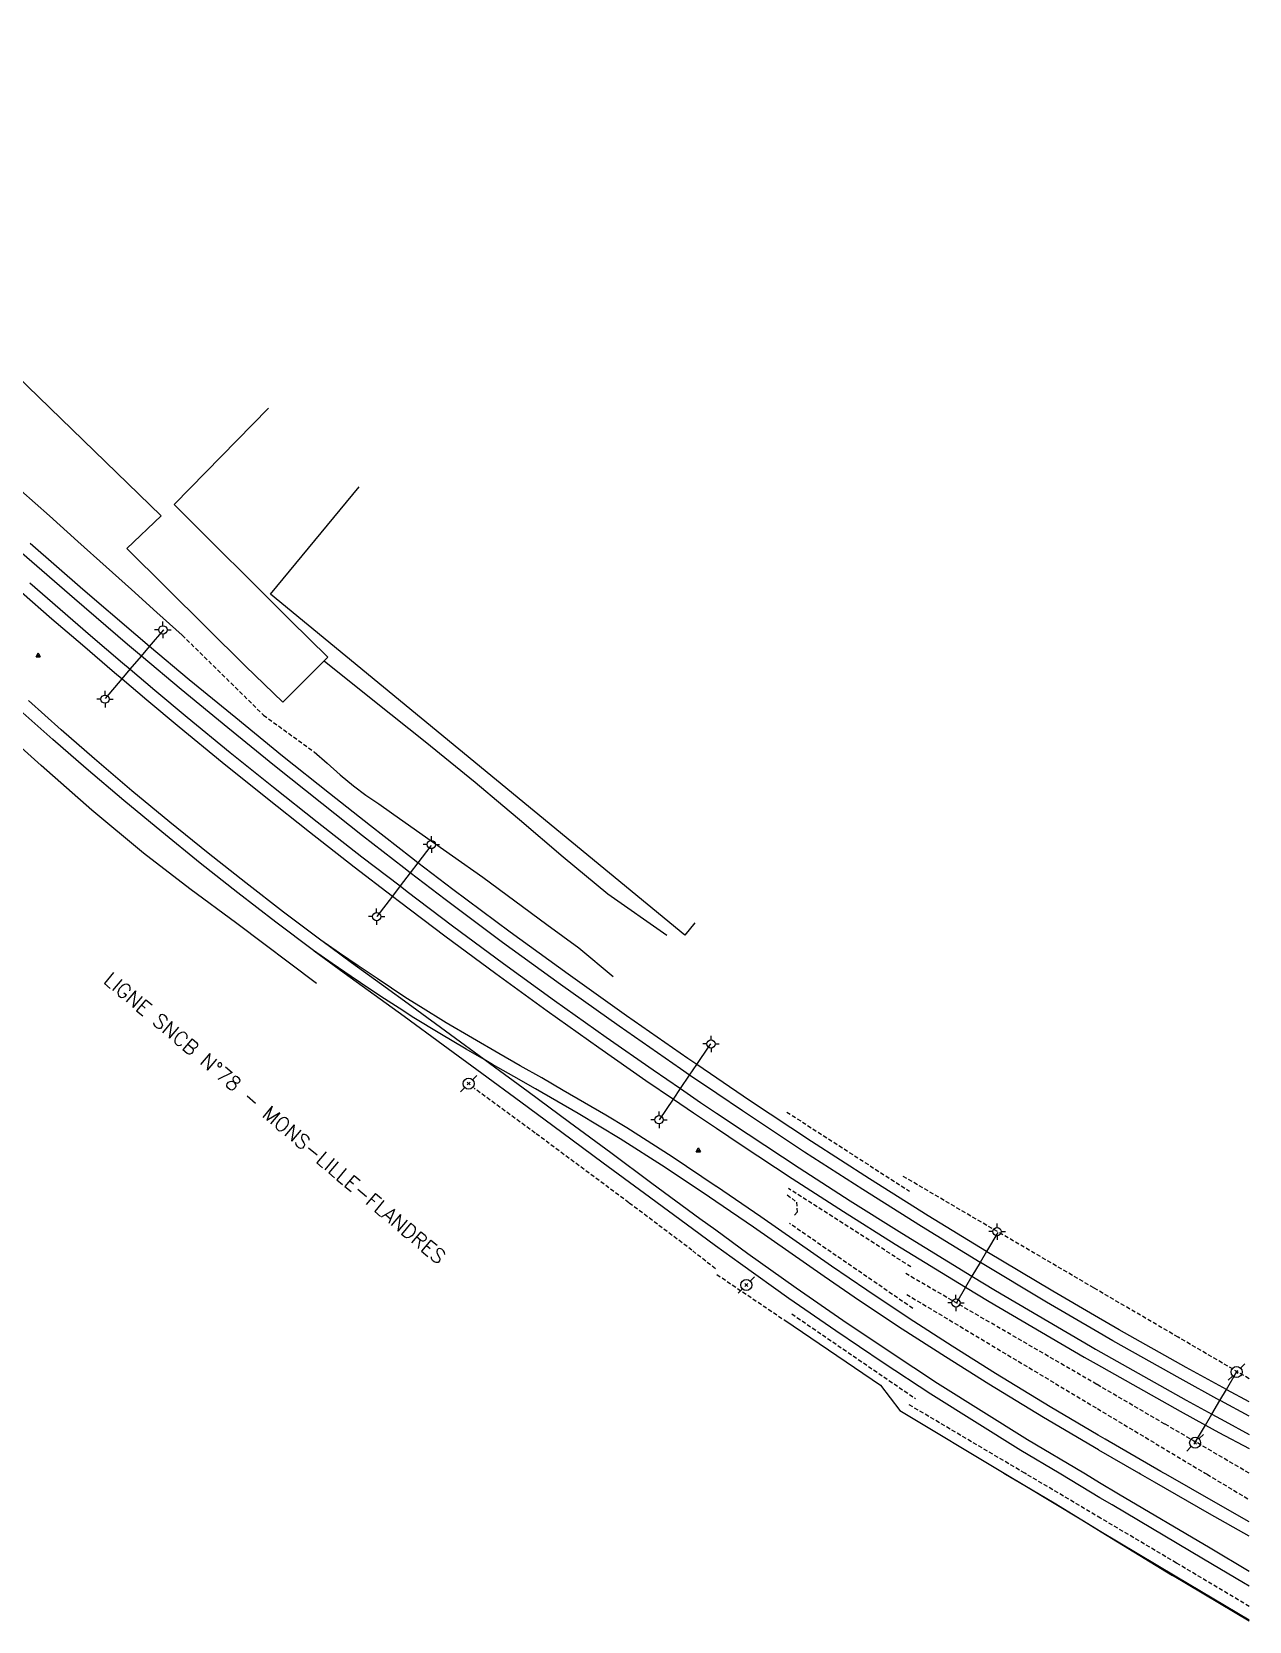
# Model space of a CAD drawing. Header units: millimetres. Extents: x 79000 to 80000, y 145084 to 146000.
# Drawn here: x 79852.6 to 80000, y 145653.1 to 145845.5 of the extents above; entities that cross this region are included whole.
import ezdxf
from ezdxf.enums import TextEntityAlignment as Align

# ---------------------------------------------------------------- set-up
doc = ezdxf.new("R2010")
doc.units = ezdxf.units.MM
doc.linetypes.add('DASHED', pattern=[0.75, 0.5, -0.25])
doc.layers.get('0').update_dxf_attribs({"linetype": 'CONTINUOUS'})
for name, color, linetype in [('W0010', 4, 'CONTINUOUS'), ('W0104', 1, 'CONTINUOUS'), ('W0112', 1, 'DASHED'), ('W0120', 7, 'CONTINUOUS'), ('W0211', 2, 'CONTINUOUS'), ('W0214', 2, 'CONTINUOUS'), ('W0473', 7, 'CONTINUOUS'), ('W0610', 7, 'CONTINUOUS'), ('W0611', 7, 'CONTINUOUS'), ('W0700', 7, 'CONTINUOUS'), ('W0850', 7, 'CONTINUOUS'), ('W0989', 7, 'CONTINUOUS')]:
    doc.layers.add(name, color=color, linetype=linetype)
doc.styles.get("Standard").update_dxf_attribs({"font": 'romans.shx', "width": 0.85})

# ---------------------------------------------------------------- blocks, each defined once
blk = doc.blocks.new('croix')
for p, q in [((-3, 0), (3, 0)), ((0, -3), (0, 3))]:
    blk.add_line(p, q)
blk = doc.blocks.new('T818')
at = {"color": 16, "linetype": 'Continuous', "xscale": 0.0001666666666666667, "yscale": 0.0001666666666666667}
blk.add_blockref('croix', (0, 0), dxfattribs=at)
blk = doc.blocks.new('T610')
for p, q in [((-0.500001, 0), (-1.000002, 0)), ((0, 0.500001), (0, 1.000002)), ((0.500001, 0), (1.000002, 0)), ((0, -0.500001), (0, -1.000002))]:
    blk.add_line(p, q)
blk.add_ellipse((0, 0), major_axis=(-0.353554, 0.353554), ratio=1, start_param=3.926990817, end_param=10.2101761242)
blk = doc.blocks.new('T473')
for p, q in [((-0.166667, 0.166667), (0.166667, -0.166667)), ((-0.166667, -0.166667), (0.166667, 0.166667)), ((0.500001, 0.500001), (1.000002, 1.000002)), ((-1.000002, -1.000002), (-0.500001, -0.500001))]:
    blk.add_line(p, q)
blk.add_ellipse((0, 0), major_axis=(0.471405, 0.471405), ratio=1, start_param=5.4977871438, end_param=11.780972451)
blk = doc.blocks.new('T850')
for p, q in [((-0.25, -0.15), (0, 0.32)), ((0, 0.32), (0.25, -0.15)), ((-0.25, -0.15), (0.25, -0.15))]:
    blk.add_line(p, q)
for major_axis in [(-0.106, 0.106), (-0.0354, 0.0354), (-0.0236, 0.0236)]:
    blk.add_ellipse((0, 0), major_axis=major_axis, ratio=1, start_param=3.926991, end_param=10.210176)

msp = doc.modelspace()

# ---------------------------------------------------------------- linework, layer by layer
at = {"layer": 'W0010'}
for points in [[(79943.77, 145689.52), (79955.37, 145681.66), (79957.68, 145678.59), (79970.32, 145671)], [(79970.32, 145671), (79970.54, 145670.87)], [(79970.54, 145670.87), (79972.81, 145669.51), (79979.73, 145665.35), (79982.05, 145663.95), (79991.03, 145658.56)], [(79991.03, 145658.56), (80000, 145653.23)]]:
    msp.add_lwpolyline(points, dxfattribs=at)
at = {"layer": 'W0104'}
for points in [[(79882.98, 145764.38), (79878.46, 145768.73), (79864.1, 145782.96), (79868.23, 145786.92), (79852.04, 145802.63), (79840.46, 145813.86), (79819.46, 145834.3), (79830.51, 145845.54)], [(79881.23, 145799.95), (79869.82, 145788.31), (79883.92, 145774.25), (79888.41, 145769.81), (79887.98, 145769.37), (79882.98, 145764.38)], [(79932.86, 145737.64), (79931.67, 145736.14), (79881.5, 145777.44), (79892.23, 145790.46)]]:
    msp.add_lwpolyline(points, dxfattribs=at)
at = {"layer": 'W0112'}
for points in [[(79870.79, 145772.48), (79880.63, 145762.8), (79886.78, 145758.35)], [(79935.36, 145695.76), (79932.52, 145698), (79924.88, 145703.76), (79913.53, 145712.19), (79906.16, 145717.6)], [(79944.01, 145714.74), (79958.87, 145705.14)], [(79959.03, 145695.98), (79944.22, 145705.48)], [(79991.38, 145687.48), (79981.18, 145693.44), (79957.99, 145707)], [(79944.04, 145704.71), (79945.18, 145703.84), (79945.25, 145702.63), (79944.88, 145702.17)], [(79959.26, 145690.96), (79944.33, 145701.24)], [(79935.54, 145695.06), (79943.77, 145689.52)], [(79989.79, 145676.95), (79981.53, 145681.76), (79958.42, 145695.17)], [(79958.52, 145692.65), (79981.61, 145678.82), (79989.97, 145673.81)], [(79944.62, 145690.29), (79959.6, 145680.03)], [(80000, 145682.45), (79991.38, 145687.48)], [(79972.82, 145671), (79958.84, 145679.28)], [(80000, 145671.01), (79993.5, 145674.8), (79989.79, 145676.95)], [(79989.97, 145673.81), (79994.67, 145671)], [(79973.04, 145670.87), (79972.82, 145671)], [(79991.18, 145660.13), (79982.01, 145665.56), (79973.04, 145670.87)], [(79994.67, 145671), (79994.89, 145670.87)], [(79994.89, 145670.87), (80000, 145667.81)], [(80000, 145654.87), (79991.18, 145660.13)]]:
    msp.add_lwpolyline(points, dxfattribs=at)
at = {"layer": 'W0120'}
for points in [[(79970.27, 145671), (79970.49, 145670.87)], [(79970.49, 145670.87), (79972.81, 145669.51), (79976.4, 145667.4), (79979.73, 145665.35), (79982.06, 145663.92), (79990.73, 145658.6)], [(80000, 145653.08), (79990.73, 145658.6)]]:
    msp.add_lwpolyline(points, dxfattribs=at)
at = {"layer": 'W0211'}
for points in [[(79851.25, 145789.99), (79854.7, 145786.92), (79858.15, 145783.84), (79861.6, 145780.76), (79864.66, 145778), (79867.73, 145775.24), (79870.79, 145772.48)], [(79887.04, 145730.3), (79877.42, 145737.57), (79871.71, 145741.76), (79866.11, 145746.08), (79859.84, 145751.29), (79853.71, 145756.68), (79847.63, 145762.13)], [(79886.78, 145758.35), (79888.35, 145756.97), (79889.91, 145755.58), (79891.52, 145754.25), (79893.04, 145753.12), (79894.6, 145752.04), (79896.15, 145750.95), (79899.83, 145748.36), (79903.51, 145745.77), (79907.18, 145743.17), (79911.07, 145740.32), (79914.94, 145737.45), (79918.82, 145734.6), (79922.96, 145731.15)]]:
    msp.add_lwpolyline(points, dxfattribs=at)
at = {"layer": 'W0214'}
msp.add_lwpolyline([(79887.98, 145769.37), (79894.09, 145764.49), (79900.2, 145759.61), (79906.28, 145754.68), (79909.63, 145751.85), (79911.62, 145750.17), (79916.94, 145745.62), (79922.33, 145741.16), (79929.49, 145736.17)], dxfattribs=at)
at = {"layer": 'W0611'}
for points in [[(79861.51, 145764.82), (79863.51, 145767.18), (79864.5, 145768.35), (79865.85, 145769.95), (79866.84, 145771.12), (79868.56, 145773.14)], [(79900.9, 145746.99), (79899.32, 145744.92), (79898.39, 145743.71), (79897.17, 145742.11), (79896.24, 145740.89), (79894.35, 145738.42)], [(79928.58, 145713.79), (79930.28, 145716.3), (79931.13, 145717.57), (79932.24, 145719.21), (79933.1, 145720.48), (79934.61, 145722.72), (79934.79, 145722.98)], [(79969.57, 145700.15), (79968.2, 145697.83), (79967.42, 145696.52), (79966.43, 145694.86), (79965.65, 145693.54), (79964.54, 145691.65)], [(79993.45, 145674.7), (79993.5, 145674.8), (79994.7, 145676.83), (79995.48, 145678.15), (79996.46, 145679.82), (79997.23, 145681.14), (79998.51, 145683.31)]]:
    msp.add_lwpolyline(points, dxfattribs=at)
at = {"layer": 'W0700'}
for points in [[(80000, 145677.92), (79996.58, 145679.76), (79996.46, 145679.82), (79991.62, 145682.46), (79983.5, 145687.04), (79981.33, 145688.3), (79975.45, 145691.72), (79967.45, 145696.5), (79967.42, 145696.52), (79960.3, 145700.88), (79953.21, 145705.34), (79946.16, 145709.88), (79938.62, 145714.88), (79935.52, 145716.98), (79932.24, 145719.21), (79931.13, 145719.97), (79923.7, 145725.14), (79916.62, 145730.17), (79909.59, 145735.28), (79902.63, 145740.47), (79898.39, 145743.71), (79897.61, 145744.3), (79892.63, 145748.18), (79887.68, 145752.09), (79881.98, 145756.65), (79876.3, 145761.26), (79870.67, 145765.91), (79865.85, 145769.95), (79864.18, 145771.36), (79857.74, 145776.86), (79851.36, 145782.42)], [(80000, 145679.66), (79997.3, 145681.1), (79997.23, 145681.14), (79992.37, 145683.8), (79984.26, 145688.37), (79981.28, 145690.1), (79976.22, 145693.04), (79968.24, 145697.81), (79968.2, 145697.83), (79961.11, 145702.18), (79954.03, 145706.63), (79947, 145711.16), (79939.47, 145716.14), (79935.53, 145718.82), (79933.1, 145720.48), (79932, 145721.23), (79924.58, 145726.39), (79917.51, 145731.42), (79910.5, 145736.51), (79903.55, 145741.69), (79899.32, 145744.92), (79898.55, 145745.51), (79893.58, 145749.38), (79888.63, 145753.29), (79882.93, 145757.84), (79877.27, 145762.45), (79871.65, 145767.09), (79866.84, 145771.12), (79865.17, 145772.52), (79858.74, 145778.02), (79852.37, 145783.57)], [(79852.32, 145778.82), (79856, 145775.63), (79859.69, 145772.45), (79863.58, 145769.13), (79864.5, 145768.35), (79867.48, 145765.83), (79871.39, 145762.56), (79876.6, 145758.29), (79881.85, 145754.06), (79887.13, 145749.88), (79892.56, 145745.64), (79897.17, 145742.11), (79898.03, 145741.45), (79903.52, 145737.3), (79909.68, 145732.74), (79915.88, 145728.24), (79922.12, 145723.8), (79927.82, 145719.83), (79931.13, 145717.57), (79933.56, 145715.91), (79935.5, 145714.61), (79939.33, 145712.04), (79945.49, 145707.99), (79951.69, 145703.99), (79957.93, 145700.05), (79966.43, 145694.86), (79969.29, 145693.11), (79980.78, 145686.37), (79981.4, 145686.02), (79992.38, 145679.84), (79995.48, 145678.15), (79997.05, 145677.29), (80000, 145675.71)], [(79851.31, 145777.67), (79855, 145774.47), (79858.7, 145771.29), (79862.59, 145767.97), (79863.51, 145767.18), (79866.49, 145764.66), (79870.42, 145761.38), (79875.64, 145757.1), (79880.9, 145752.87), (79886.19, 145748.67), (79891.63, 145744.43), (79896.24, 145740.89), (79897.1, 145740.23), (79902.61, 145736.08), (79908.77, 145731.51), (79914.98, 145727), (79921.24, 145722.55), (79926.95, 145718.57), (79930.28, 145716.3), (79932.7, 145714.64), (79935.49, 145712.77), (79938.48, 145710.77), (79944.66, 145706.7), (79950.87, 145702.7), (79957.12, 145698.75), (79965.65, 145693.54), (79968.5, 145691.8), (79980.01, 145685.05), (79981.45, 145684.24), (79991.64, 145678.5), (79994.7, 145676.83), (79996.32, 145675.95), (80000, 145673.98)], [(79976.97, 145671), (79972.35, 145673.76), (79961.44, 145680.58), (79955.66, 145684.37), (79949.93, 145688.23), (79944.24, 145692.16), (79938.38, 145696.34), (79935.38, 145698.53), (79932.57, 145700.59), (79926.77, 145704.86), (79921.77, 145708.55), (79916.78, 145712.24), (79911.78, 145715.94), (79907.08, 145719.4), (79902.38, 145722.85), (79897.68, 145726.3), (79894.04, 145728.93), (79890.4, 145731.56), (79886.79, 145734.22), (79886.69, 145734.29), (79882.14, 145737.73), (79877.54, 145741.29), (79872.97, 145744.89), (79868.33, 145748.65), (79863.72, 145752.47), (79859.17, 145756.34), (79855.13, 145759.86), (79851.14, 145763.41)], [(79979.96, 145671), (79973.15, 145675.06), (79962.26, 145681.87), (79956.51, 145685.65), (79950.79, 145689.5), (79945.12, 145693.42), (79939.27, 145697.58), (79935.4, 145700.42), (79933.48, 145701.82), (79927.68, 145706.09), (79922.68, 145709.78), (79917.69, 145713.48), (79912.69, 145717.17), (79907.99, 145720.63), (79907.36, 145721.09), (79903.29, 145724.08), (79898.58, 145727.53), (79894.94, 145730.17), (79891.3, 145732.8), (79887.7, 145735.45), (79887.59, 145735.53), (79883.07, 145738.94), (79878.48, 145742.49), (79873.93, 145746.09), (79869.3, 145749.84), (79864.71, 145753.64), (79860.16, 145757.5), (79856.15, 145761), (79852.16, 145764.55)], [(79986.62, 145671), (79981.8, 145673.8), (79981.76, 145673.82), (79975.1, 145677.74), (79968.46, 145681.78), (79963.21, 145685.08), (79957.99, 145688.45), (79952.82, 145691.88), (79948.52, 145694.83), (79944.26, 145697.82), (79939.97, 145700.79), (79935.42, 145703.89), (79934.64, 145704.43), (79929.28, 145708.04), (79923.84, 145711.51), (79921.29, 145713.04), (79918.73, 145714.54), (79916.16, 145716.04), (79913.56, 145717.53), (79910.96, 145719.02), (79908.36, 145720.51), (79907.36, 145721.09), (79905.17, 145722.36), (79901.98, 145724.24), (79898.83, 145726.16), (79897.05, 145727.3), (79895.29, 145728.45), (79893.53, 145729.62), (79891.24, 145731.16), (79888.96, 145732.73), (79886.69, 145734.29)], [(79989.68, 145671), (79989.28, 145671.23), (79982.57, 145675.12), (79981.71, 145675.63), (79975.89, 145679.05), (79969.27, 145683.08), (79964.03, 145686.38), (79958.83, 145689.73), (79953.68, 145693.15), (79949.4, 145696.08), (79945.13, 145699.08), (79940.84, 145702.05), (79935.5, 145705.7), (79935.44, 145705.74), (79930.12, 145709.32), (79924.64, 145712.81), (79922.07, 145714.35), (79919.5, 145715.86), (79916.93, 145717.36), (79914.32, 145718.86), (79911.72, 145720.34), (79909.12, 145721.84), (79905.94, 145723.69), (79902.77, 145725.55), (79899.65, 145727.46), (79897.88, 145728.58), (79896.13, 145729.73), (79894.38, 145730.89), (79892.1, 145732.43), (79889.83, 145733.99), (79887.59, 145735.53)], [(79977.19, 145670.87), (79976.97, 145671)], [(80000, 145657.33), (79999.31, 145657.73), (79994.48, 145660.61), (79983.4, 145667.16), (79981.93, 145668.04), (79977.19, 145670.87)], [(79980.18, 145670.87), (79979.96, 145671)], [(80000, 145659.1), (79995.26, 145661.93), (79984.18, 145668.48), (79981.88, 145669.85), (79980.18, 145670.87)], [(79986.85, 145670.87), (79986.62, 145671)], [(80000, 145663.38), (79995.21, 145666.08), (79988.52, 145669.9), (79986.85, 145670.87)], [(79989.91, 145670.87), (79989.68, 145671)], [(80000, 145665.13), (79995.96, 145667.41), (79989.91, 145670.87)]]:
    msp.add_lwpolyline(points, dxfattribs=at)

# ---------------------------------------------------------------- block references
at = {"layer": 'W0473'}
for p in [(79905.48, 145718.18), (79939.1, 145693.79), (79998.47, 145683.26), (79993.45, 145674.69)]:
    msp.add_blockref('T473', p, dxfattribs=at)
at = {"layer": 'W0610'}
for p in [(79868.45, 145773.12), (79861.45, 145764.73), (79900.96, 145747.13), (79894.33, 145738.4), (79934.83, 145722.98), (79928.53, 145713.8), (79969.47, 145700.26), (79964.49, 145691.62)]:
    msp.add_blockref('T610', p, dxfattribs=at)
at = {"layer": 'W0611'}
for p, rotation in [((79868.56, 145773.14), 319.7128702562047), ((79866.84, 145771.12), 319.7128702562047), ((79865.85, 145769.95), 319.7438554093745), ((79863.51, 145767.18), 319.7196526340506), ((79864.5, 145768.35), 319.7219031813821), ((79861.51, 145764.82), 319.7256358797635), ((79900.9, 145746.99), 142.5977288318921), ((79898.39, 145743.71), 142.6066080778131), ((79899.32, 145744.92), 142.6208831731784), ((79897.17, 145742.11), 142.5981386432423), ((79896.24, 145740.89), 142.5972233978935), ((79894.35, 145738.42), 142.5972233978935), ((79934.61, 145722.72), 325.9003181347518), ((79934.79, 145722.98), 325.9003181347518), ((79932.24, 145719.21), 325.9775470836971), ((79933.1, 145720.48), 325.9573843652672), ((79931.13, 145717.57), 325.9650717431781), ((79930.28, 145716.3), 325.9775470836971), ((79928.58, 145713.79), 325.9527910630504), ((79969.57, 145700.15), 149.3683177712073), ((79968.2, 145697.83), 149.344562373274), ((79967.42, 145696.52), 149.3616105254424), ((79966.43, 145694.86), 149.363645921815), ((79964.54, 145691.65), 149.3685226768824), ((79965.65, 145693.54), 149.3685226768824), ((79998.51, 145683.31), 329.5286785464027), ((79997.23, 145681.14), 329.5286785464027), ((79996.46, 145679.82), 329.5496335667763), ((79994.7, 145676.83), 329.5306593012619), ((79995.48, 145678.15), 329.5584376806164), ((79993.45, 145674.7), 329.5889173997876), ((79993.5, 145674.8), 329.5393712075483)]:
    msp.add_blockref('T818', p, dxfattribs=dict(at, rotation=rotation))
at = {"layer": 'W0850'}
for p in [(79853.36, 145770.02), (79933.29, 145710.07)]:
    msp.add_blockref('T850', p, dxfattribs=at)

# ---------------------------------------------------------------- texts
at = {"layer": 'W0989'}
msp.add_text('LIGNE SNCB N°78 - MONS-LILLE-FLANDRES', height=1.75, rotation=319.8549, dxfattribs=at).set_placement((79882.02, 145714.01), align=Align.MIDDLE_CENTER)

doc.saveas('drawing.dxf')
